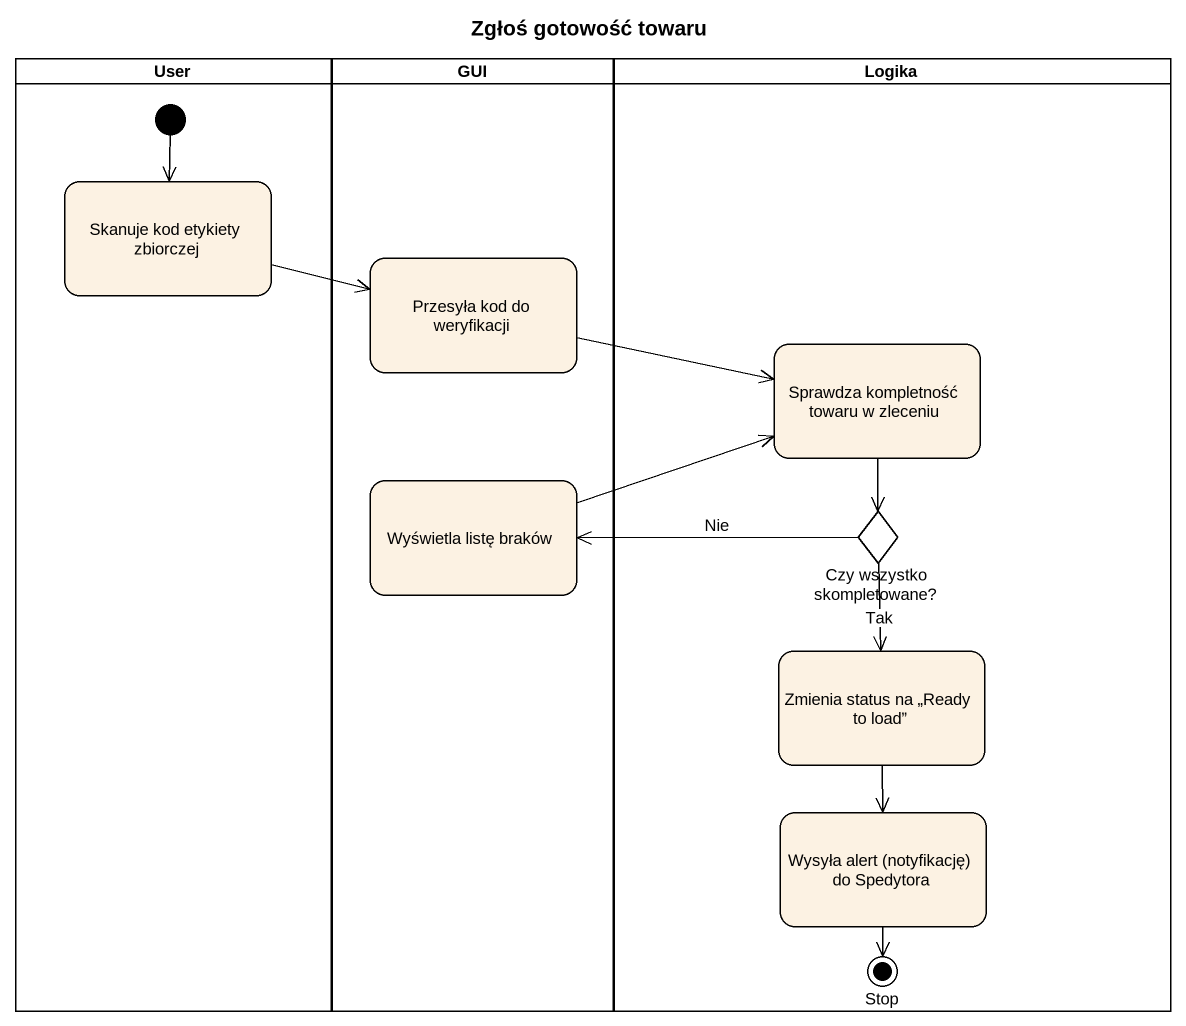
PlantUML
@startuml
title Zgłoś gotowość towaru
hide empty description
state User <<partition>> {
  state "Skanuje kod etykiety zbiorczej" as Skanuje_kod_etykiety
  [*] --> Skanuje_kod_etykiety
}
state GUI <<partition>> {
  state "Przesyła kod do weryfikacji" as Przesyła_kod_do_weryfikacji
  state "Wyświetla listę braków" as Wyświetla_listę_braków
}
state Logika <<partition>> {
  state "Sprawdza kompletność towaru w zleceniu" as Sprawdza_kompletność_towaru
  state "Czy wszystko skompletowane?" as Czy_wszystko_skompletowane <<choice>>
  state "Zmienia status na „Ready to load”" as Zmienia_status_na_Ready_to
  state "Wysyła alert (notyfikację) do Spedytora" as Wysyła_alert_notyfikację_do
  state "Stop" as Stop_ <<end>>
}
Skanuje_kod_etykiety -right-> Przesyła_kod_do_weryfikacji
Przesyła_kod_do_weryfikacji -right-> Sprawdza_kompletność_towaru
Sprawdza_kompletność_towaru --> Czy_wszystko_skompletowane
Wyświetla_listę_braków -right-> Sprawdza_kompletność_towaru
Czy_wszystko_skompletowane -left-> Wyświetla_listę_braków : Nie
Czy_wszystko_skompletowane --> Zmienia_status_na_Ready_to : Tak
Zmienia_status_na_Ready_to --> Wysyła_alert_notyfikację_do
Wysyła_alert_notyfikację_do --> Stop_
@enduml
